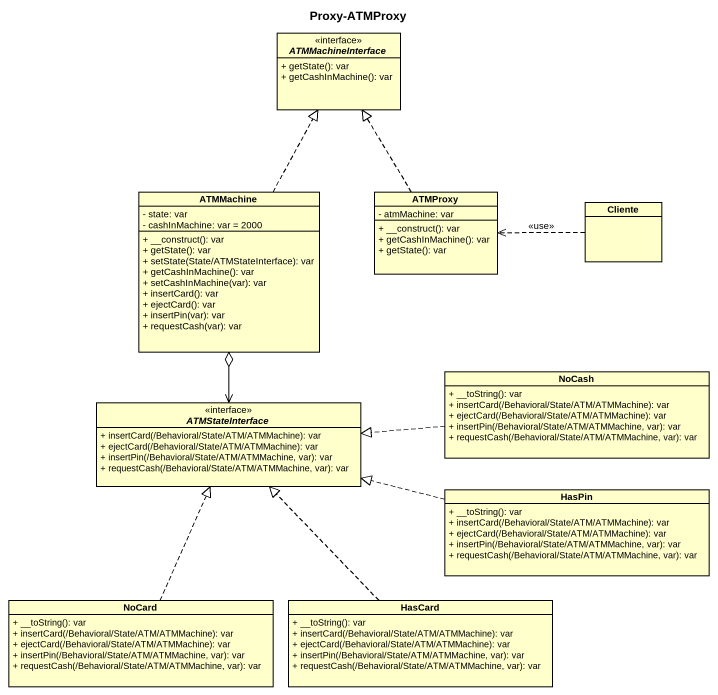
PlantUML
@startuml
title Proxy-ATMProxy
hide circle
hide empty members
skinparam classAttributeIconSize 0
interface ATMMachineInterface {
  + getState(): var
  + getCashInMachine(): var
}
class ATMMachine {
  - state: var
  - cashInMachine: var = 2000
  + __construct(): var
  + getState(): var
  + setState(State/ATMStateInterface): var
  + getCashInMachine(): var
  + setCashInMachine(var): var
  + insertCard(): var
  + ejectCard(): var
  + insertPin(var): var
  + requestCash(var): var
}
class ATMProxy {
  - atmMachine: var
  + __construct(): var
  + getCashInMachine(): var
  + getState(): var
}
class Cliente
class NoCash {
  + __toString(): var
  + insertCard(/Behavioral/State/ATM/ATMMachine): var
  + ejectCard(/Behavioral/State/ATM/ATMMachine): var
  + insertPin(/Behavioral/State/ATM/ATMMachine, var): var
  + requestCash(/Behavioral/State/ATM/ATMMachine, var): var
}
interface ATMStateInterface {
  + insertCard(/Behavioral/State/ATM/ATMMachine): var
  + ejectCard(/Behavioral/State/ATM/ATMMachine): var
  + insertPin(/Behavioral/State/ATM/ATMMachine, var): var
  + requestCash(/Behavioral/State/ATM/ATMMachine, var): var
}
class HasPin {
  + __toString(): var
  + insertCard(/Behavioral/State/ATM/ATMMachine): var
  + ejectCard(/Behavioral/State/ATM/ATMMachine): var
  + insertPin(/Behavioral/State/ATM/ATMMachine, var): var
  + requestCash(/Behavioral/State/ATM/ATMMachine, var): var
}
class NoCard {
  + __toString(): var
  + insertCard(/Behavioral/State/ATM/ATMMachine): var
  + ejectCard(/Behavioral/State/ATM/ATMMachine): var
  + insertPin(/Behavioral/State/ATM/ATMMachine, var): var
  + requestCash(/Behavioral/State/ATM/ATMMachine, var): var
}
class HasCard {
  + __toString(): var
  + insertCard(/Behavioral/State/ATM/ATMMachine): var
  + ejectCard(/Behavioral/State/ATM/ATMMachine): var
  + insertPin(/Behavioral/State/ATM/ATMMachine, var): var
  + requestCash(/Behavioral/State/ATM/ATMMachine, var): var
}
ATMMachine .up.|> ATMMachineInterface
ATMProxy .up.|> ATMMachineInterface
Cliente .left.> ATMProxy : <<use>>
NoCash .left.|> ATMStateInterface
ATMStateInterface <-up-o ATMMachine
HasPin .left.|> ATMStateInterface
NoCard .up.|> ATMStateInterface
HasCard .up.|> ATMStateInterface
@enduml
